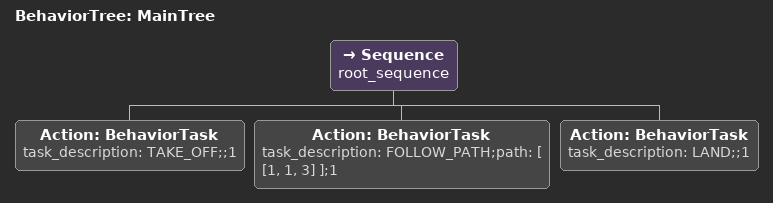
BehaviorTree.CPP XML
<?xml version="1.0"?>
<root main_tree_to_execute="MainTree">
    <BehaviorTree ID="MainTree">
        <Sequence name="root_sequence">
            <Action ID="BehaviorTask" task_description="TAKE_OFF;;1"/>
            <Action ID="BehaviorTask" task_description="FOLLOW_PATH;path: [ [1, 1, 3] ];1"/>
            <Action ID="BehaviorTask" task_description="LAND;;1"/>
        </Sequence>
    </BehaviorTree>
</root>
